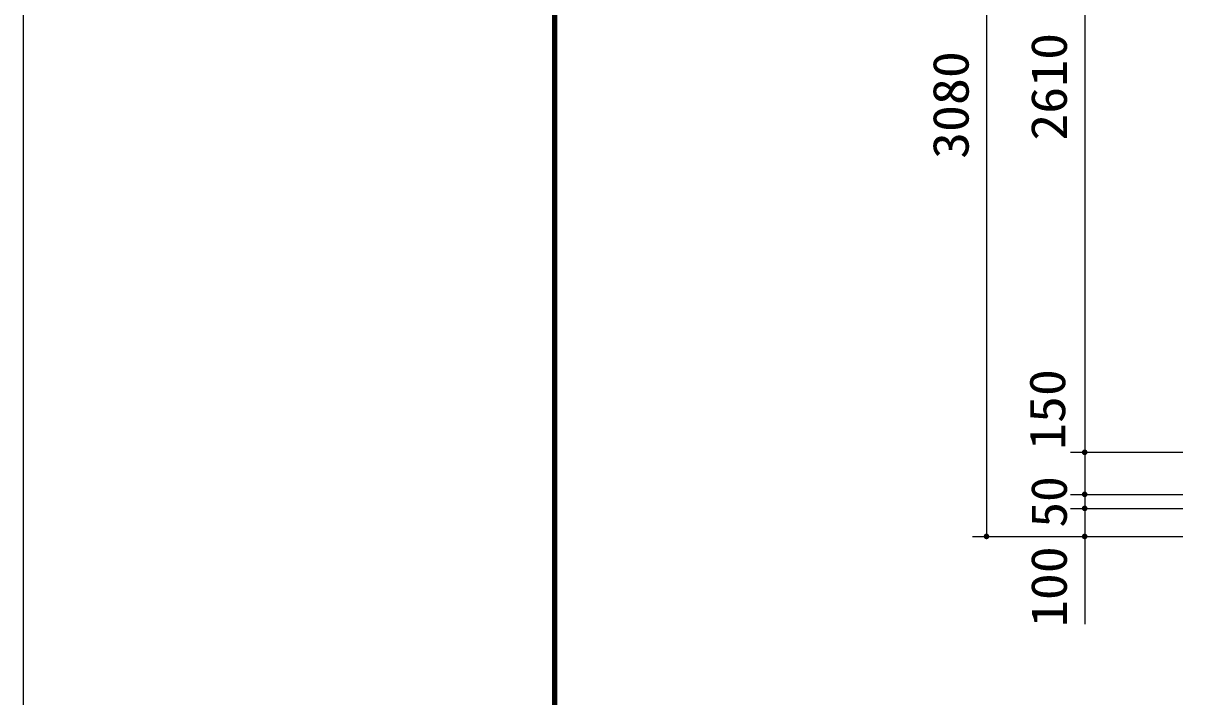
# Model space of a CAD drawing. Units: millimetres, scale not verified. Extents: x -14850 to 14850, y -10500 to 10500.
# Drawn here: x -14850 to -10697, y -6050 to -3648 of the extents above; entities that cross this region are included whole.
import ezdxf
from ezdxf.enums import TextEntityAlignment as Align

# ---------------------------------------------------------------- set-up
doc = ezdxf.new("R2010")
doc.units = ezdxf.units.MM
doc.header["$LTSCALE"] = 50
for name, color, linetype, lineweight in [('0-5_製作', 5, 'Continuous', 25), ('0-6_図面枠', 7, 'Continuous', 25), ('0-7_Axis_waku', 7, 'Continuous', 25)]:
    doc.layers.add(name, color=color, linetype=linetype, lineweight=lineweight)
doc.styles.add('ＭＳ ゴシック', font='')
doc.styles.get('ＭＳ ゴシック').set_extended_font_data('MS Gothic')

msp = doc.modelspace()

# ---------------------------------------------------------------- linework, layer by layer
at = {"layer": '0-5_製作', "color": 2}
for p, q in [((-11417.32, -2398.24), (-11417.32, -5478.24)), ((-11067.32, -2568.24), (-11067.32, -5178.24)), ((-11117.32, -5178.24), (-10717.32, -5178.24)), ((-11067.32, -5178.24), (-11067.32, -5328.24)), ((-11117.32, -5328.24), (-10717.32, -5328.24)), ((-11067.32, -5328.24), (-11067.32, -5378.24)), ((-11117.32, -5378.24), (-10717.32, -5378.24)), ((-11067.32, -5378.24), (-11067.32, -5478.24)), ((-11467.32, -5478.24), (-10717.32, -5478.24)), ((-11067.32, -5478.24), (-11067.32, -5790.56))]:
    msp.add_line(p, q, dxfattribs=at)
at = {"layer": '0-5_製作'}
for points in [[(-11077.3, -5177.61), (-11067.32, -5178.24), (-11077.32, -5178.24)], [(-11077.32, -5178.24), (-11074.61, -5185.08), (-11077.24, -5179.49)], [(-11077.32, -5178.24), (-11073.7, -5185.94), (-11074.61, -5185.08)], [(-11067.32, -5178.24), (-11073.7, -5185.94), (-11077.32, -5178.24)], [(-11077.14, -5176.36), (-11067.32, -5178.24), (-11077.3, -5177.61)], [(-11077.24, -5179.49), (-11075.41, -5184.11), (-11077.01, -5180.72)], [(-11077.24, -5179.49), (-11074.61, -5185.08), (-11075.41, -5184.11)], [(-11076.83, -5175.15), (-11067.32, -5178.24), (-11077.14, -5176.36)], [(-11077.01, -5180.72), (-11076.08, -5183.05), (-11076.62, -5181.92)], [(-11077.01, -5180.72), (-11075.41, -5184.11), (-11076.08, -5183.05)], [(-11076.37, -5173.98), (-11067.32, -5178.24), (-11076.83, -5175.15)], [(-11075.76, -5172.88), (-11067.32, -5178.24), (-11076.37, -5173.98)], [(-11075.03, -5171.86), (-11067.32, -5178.24), (-11075.76, -5172.88)], [(-11074.17, -5170.95), (-11067.32, -5178.24), (-11075.03, -5171.86)], [(-11073.2, -5170.15), (-11067.32, -5178.24), (-11074.17, -5170.95)], [(-11067.32, -5178.24), (-11072.68, -5186.68), (-11073.7, -5185.94)], [(-11072.14, -5169.47), (-11067.32, -5178.24), (-11073.2, -5170.15)], [(-11067.32, -5178.24), (-11071.58, -5187.28), (-11072.68, -5186.68)], [(-11071, -5168.94), (-11067.32, -5178.24), (-11072.14, -5169.47)], [(-11067.32, -5178.24), (-11070.41, -5187.75), (-11071.58, -5187.28)], [(-11071, -5168.94), (-11067.32, -5168.24), (-11067.32, -5178.24)], [(-11069.81, -5168.55), (-11067.32, -5168.24), (-11071, -5168.94)], [(-11067.32, -5178.24), (-11069.2, -5188.06), (-11070.41, -5187.75)], [(-11068.58, -5168.31), (-11067.32, -5168.24), (-11069.81, -5168.55)], [(-11067.32, -5178.24), (-11067.95, -5188.22), (-11069.2, -5188.06)], [(-11067.32, -5178.24), (-11067.32, -5188.24), (-11067.95, -5188.22)], [(-11067.32, -5168.24), (-11057.32, -5178.24), (-11067.32, -5178.24)], [(-11066.69, -5168.26), (-11057.32, -5178.24), (-11067.32, -5168.24)], [(-11067.32, -5178.24), (-11066.07, -5188.16), (-11067.32, -5188.24)], [(-11067.32, -5178.24), (-11064.83, -5187.92), (-11066.07, -5188.16)], [(-11067.32, -5178.24), (-11063.64, -5187.53), (-11064.83, -5187.92)], [(-11067.32, -5178.24), (-11062.5, -5187), (-11063.64, -5187.53)], [(-11057.32, -5178.24), (-11062.5, -5187), (-11067.32, -5178.24)], [(-11065.45, -5168.41), (-11057.32, -5178.24), (-11066.69, -5168.26)], [(-11064.23, -5168.72), (-11057.32, -5178.24), (-11065.45, -5168.41)], [(-11063.06, -5169.19), (-11057.32, -5178.24), (-11064.23, -5168.72)], [(-11061.96, -5169.79), (-11057.32, -5178.24), (-11063.06, -5169.19)], [(-11057.32, -5178.24), (-11061.44, -5186.33), (-11062.5, -5187)], [(-11060.95, -5170.53), (-11057.32, -5178.24), (-11061.96, -5169.79)], [(-11057.32, -5178.24), (-11060.48, -5185.53), (-11061.44, -5186.33)], [(-11060.03, -5171.39), (-11057.32, -5178.24), (-11060.95, -5170.53)], [(-11057.32, -5178.24), (-11059.62, -5184.61), (-11060.48, -5185.53)], [(-11060.03, -5171.39), (-11057.4, -5176.98), (-11057.32, -5178.24)], [(-11059.23, -5172.36), (-11057.4, -5176.98), (-11060.03, -5171.39)], [(-11057.32, -5178.24), (-11058.88, -5183.59), (-11059.62, -5184.61)], [(-11059.23, -5172.36), (-11057.64, -5175.75), (-11057.4, -5176.98)], [(-11058.56, -5173.42), (-11057.64, -5175.75), (-11059.23, -5172.36)], [(-11057.32, -5178.24), (-11058.27, -5182.49), (-11058.88, -5183.59)], [(-11058.56, -5173.42), (-11058.02, -5174.55), (-11057.64, -5175.75)], [(-11057.32, -5178.24), (-11057.81, -5181.33), (-11058.27, -5182.49)], [(-11057.32, -5178.24), (-11057.5, -5180.11), (-11057.81, -5181.33)], [(-11057.32, -5178.24), (-11057.34, -5178.86), (-11057.5, -5180.11)], [(-11077.3, -5327.61), (-11067.32, -5328.24), (-11077.32, -5328.24)], [(-11077.32, -5328.24), (-11073.7, -5335.94), (-11077.24, -5329.49)], [(-11077.32, -5328.24), (-11072.68, -5336.68), (-11073.7, -5335.94)], [(-11067.32, -5328.24), (-11072.68, -5336.68), (-11077.32, -5328.24)], [(-11077.14, -5326.36), (-11067.32, -5328.24), (-11077.3, -5327.61)], [(-11077.24, -5329.49), (-11074.61, -5335.08), (-11077.01, -5330.72)], [(-11077.24, -5329.49), (-11073.7, -5335.94), (-11074.61, -5335.08)], [(-11076.83, -5325.15), (-11067.32, -5328.24), (-11077.14, -5326.36)], [(-11077.01, -5330.72), (-11075.41, -5334.11), (-11076.62, -5331.92)], [(-11077.01, -5330.72), (-11074.61, -5335.08), (-11075.41, -5334.11)], [(-11076.37, -5323.98), (-11067.32, -5328.24), (-11076.83, -5325.15)], [(-11076.62, -5331.92), (-11075.41, -5334.11), (-11076.08, -5333.05)], [(-11075.76, -5322.88), (-11067.32, -5328.24), (-11076.37, -5323.98)], [(-11075.03, -5321.86), (-11067.32, -5328.24), (-11075.76, -5322.88)], [(-11074.17, -5320.95), (-11067.32, -5328.24), (-11075.03, -5321.86)], [(-11073.2, -5320.15), (-11067.32, -5328.24), (-11074.17, -5320.95)], [(-11072.14, -5319.47), (-11067.32, -5328.24), (-11073.2, -5320.15)], [(-11067.32, -5328.24), (-11071.58, -5337.28), (-11072.68, -5336.68)], [(-11071, -5318.94), (-11067.32, -5328.24), (-11072.14, -5319.47)], [(-11067.32, -5328.24), (-11070.41, -5337.75), (-11071.58, -5337.28)], [(-11071, -5318.94), (-11067.32, -5318.24), (-11067.32, -5328.24)], [(-11069.81, -5318.55), (-11067.32, -5318.24), (-11071, -5318.94)], [(-11067.32, -5328.24), (-11069.2, -5338.06), (-11070.41, -5337.75)], [(-11068.58, -5318.31), (-11067.32, -5318.24), (-11069.81, -5318.55)], [(-11067.32, -5328.24), (-11067.95, -5338.22), (-11069.2, -5338.06)], [(-11067.32, -5328.24), (-11067.32, -5338.24), (-11067.95, -5338.22)], [(-11067.32, -5318.24), (-11057.32, -5328.24), (-11067.32, -5328.24)], [(-11066.69, -5318.26), (-11057.32, -5328.24), (-11067.32, -5318.24)], [(-11067.32, -5328.24), (-11066.07, -5338.16), (-11067.32, -5338.24)], [(-11067.32, -5328.24), (-11064.83, -5337.92), (-11066.07, -5338.16)], [(-11067.32, -5328.24), (-11063.64, -5337.53), (-11064.83, -5337.92)], [(-11067.32, -5328.24), (-11062.5, -5337), (-11063.64, -5337.53)], [(-11057.32, -5328.24), (-11062.5, -5337), (-11067.32, -5328.24)], [(-11065.45, -5318.41), (-11057.32, -5328.24), (-11066.69, -5318.26)], [(-11064.23, -5318.72), (-11057.32, -5328.24), (-11065.45, -5318.41)], [(-11063.06, -5319.19), (-11057.32, -5328.24), (-11064.23, -5318.72)], [(-11061.96, -5319.79), (-11057.32, -5328.24), (-11063.06, -5319.19)], [(-11057.32, -5328.24), (-11061.44, -5336.33), (-11062.5, -5337)], [(-11060.95, -5320.53), (-11057.32, -5328.24), (-11061.96, -5319.79)], [(-11057.32, -5328.24), (-11060.48, -5335.52), (-11061.44, -5336.33)], [(-11060.95, -5320.53), (-11057.4, -5326.98), (-11057.32, -5328.24)], [(-11060.03, -5321.39), (-11057.4, -5326.98), (-11060.95, -5320.53)], [(-11057.32, -5328.24), (-11059.62, -5334.61), (-11060.48, -5335.52)], [(-11060.03, -5321.39), (-11057.64, -5325.75), (-11057.4, -5326.98)], [(-11059.23, -5322.36), (-11057.64, -5325.75), (-11060.03, -5321.39)], [(-11057.32, -5328.24), (-11058.88, -5333.59), (-11059.62, -5334.61)], [(-11059.23, -5322.36), (-11058.02, -5324.55), (-11057.64, -5325.75)], [(-11058.56, -5323.42), (-11058.02, -5324.55), (-11059.23, -5322.36)], [(-11057.32, -5328.24), (-11058.27, -5332.49), (-11058.88, -5333.59)], [(-11057.32, -5328.24), (-11057.81, -5331.33), (-11058.27, -5332.49)], [(-11057.32, -5328.24), (-11057.5, -5330.11), (-11057.81, -5331.33)], [(-11057.32, -5328.24), (-11057.34, -5328.86), (-11057.5, -5330.11)], [(-11077.3, -5377.61), (-11067.32, -5378.24), (-11077.32, -5378.24)], [(-11077.32, -5378.24), (-11073.7, -5385.94), (-11077.24, -5379.49)], [(-11077.32, -5378.24), (-11072.68, -5386.68), (-11073.7, -5385.94)], [(-11067.32, -5378.24), (-11072.68, -5386.68), (-11077.32, -5378.24)], [(-11077.14, -5376.36), (-11067.32, -5378.24), (-11077.3, -5377.61)], [(-11077.24, -5379.49), (-11074.61, -5385.08), (-11077.01, -5380.72)], [(-11077.24, -5379.49), (-11073.7, -5385.94), (-11074.61, -5385.08)], [(-11076.83, -5375.15), (-11067.32, -5378.24), (-11077.14, -5376.36)], [(-11077.01, -5380.72), (-11075.41, -5384.11), (-11076.62, -5381.92)], [(-11077.01, -5380.72), (-11074.61, -5385.08), (-11075.41, -5384.11)], [(-11076.37, -5373.98), (-11067.32, -5378.24), (-11076.83, -5375.15)], [(-11076.62, -5381.92), (-11075.41, -5384.11), (-11076.08, -5383.05)], [(-11075.76, -5372.88), (-11067.32, -5378.24), (-11076.37, -5373.98)], [(-11075.03, -5371.86), (-11067.32, -5378.24), (-11075.76, -5372.88)], [(-11074.17, -5370.95), (-11067.32, -5378.24), (-11075.03, -5371.86)], [(-11073.2, -5370.15), (-11067.32, -5378.24), (-11074.17, -5370.95)], [(-11072.14, -5369.47), (-11067.32, -5378.24), (-11073.2, -5370.15)], [(-11067.32, -5378.24), (-11071.58, -5387.28), (-11072.68, -5386.68)], [(-11071, -5368.94), (-11067.32, -5378.24), (-11072.14, -5369.47)], [(-11067.32, -5378.24), (-11070.41, -5387.75), (-11071.58, -5387.28)], [(-11071, -5368.94), (-11067.32, -5368.24), (-11067.32, -5378.24)], [(-11069.81, -5368.55), (-11067.32, -5368.24), (-11071, -5368.94)], [(-11067.32, -5378.24), (-11069.2, -5388.06), (-11070.41, -5387.75)], [(-11068.58, -5368.31), (-11067.32, -5368.24), (-11069.81, -5368.55)], [(-11067.32, -5378.24), (-11067.95, -5388.22), (-11069.2, -5388.06)], [(-11067.32, -5378.24), (-11067.32, -5388.24), (-11067.95, -5388.22)], [(-11067.32, -5368.24), (-11057.32, -5378.24), (-11067.32, -5378.24)], [(-11066.69, -5368.26), (-11057.32, -5378.24), (-11067.32, -5368.24)], [(-11067.32, -5378.24), (-11066.07, -5388.16), (-11067.32, -5388.24)], [(-11067.32, -5378.24), (-11064.83, -5387.92), (-11066.07, -5388.16)], [(-11067.32, -5378.24), (-11063.64, -5387.53), (-11064.83, -5387.92)], [(-11067.32, -5378.24), (-11062.5, -5387), (-11063.64, -5387.53)], [(-11057.32, -5378.24), (-11062.5, -5387), (-11067.32, -5378.24)], [(-11065.45, -5368.41), (-11057.32, -5378.24), (-11066.69, -5368.26)], [(-11064.23, -5368.72), (-11057.32, -5378.24), (-11065.45, -5368.41)], [(-11063.06, -5369.19), (-11057.32, -5378.24), (-11064.23, -5368.72)], [(-11061.96, -5369.79), (-11057.32, -5378.24), (-11063.06, -5369.19)], [(-11057.32, -5378.24), (-11061.44, -5386.33), (-11062.5, -5387)], [(-11060.95, -5370.53), (-11057.32, -5378.24), (-11061.96, -5369.79)], [(-11057.32, -5378.24), (-11060.48, -5385.53), (-11061.44, -5386.33)], [(-11060.95, -5370.53), (-11057.4, -5376.98), (-11057.32, -5378.24)], [(-11060.03, -5371.39), (-11057.4, -5376.98), (-11060.95, -5370.53)], [(-11057.32, -5378.24), (-11059.62, -5384.61), (-11060.48, -5385.53)], [(-11060.03, -5371.39), (-11057.64, -5375.75), (-11057.4, -5376.98)], [(-11059.23, -5372.36), (-11057.64, -5375.75), (-11060.03, -5371.39)], [(-11057.32, -5378.24), (-11058.88, -5383.59), (-11059.62, -5384.61)], [(-11059.23, -5372.36), (-11058.02, -5374.55), (-11057.64, -5375.75)], [(-11058.56, -5373.42), (-11058.02, -5374.55), (-11059.23, -5372.36)], [(-11057.32, -5378.24), (-11058.27, -5382.49), (-11058.88, -5383.59)], [(-11057.32, -5378.24), (-11057.81, -5381.33), (-11058.27, -5382.49)], [(-11057.32, -5378.24), (-11057.5, -5380.11), (-11057.81, -5381.33)], [(-11057.32, -5378.24), (-11057.34, -5378.86), (-11057.5, -5380.11)], [(-11427.3, -5477.61), (-11417.32, -5478.24), (-11427.32, -5478.24)], [(-11427.32, -5478.24), (-11423.7, -5485.94), (-11427.24, -5479.49)], [(-11427.32, -5478.24), (-11422.68, -5486.68), (-11423.7, -5485.94)], [(-11417.32, -5478.24), (-11422.68, -5486.68), (-11427.32, -5478.24)], [(-11427.14, -5476.36), (-11417.32, -5478.24), (-11427.3, -5477.61)], [(-11427.24, -5479.49), (-11424.61, -5485.08), (-11427.01, -5480.72)], [(-11427.24, -5479.49), (-11423.7, -5485.94), (-11424.61, -5485.08)], [(-11426.83, -5475.14), (-11417.32, -5478.24), (-11427.14, -5476.36)], [(-11427.01, -5480.72), (-11425.41, -5484.11), (-11426.62, -5481.92)], [(-11427.01, -5480.72), (-11424.61, -5485.08), (-11425.41, -5484.11)], [(-11426.37, -5473.98), (-11417.32, -5478.24), (-11426.83, -5475.14)], [(-11426.62, -5481.92), (-11425.41, -5484.11), (-11426.08, -5483.05)], [(-11425.76, -5472.88), (-11417.32, -5478.24), (-11426.37, -5473.98)], [(-11425.03, -5471.86), (-11417.32, -5478.24), (-11425.76, -5472.88)], [(-11424.17, -5470.95), (-11417.32, -5478.24), (-11425.03, -5471.86)], [(-11423.2, -5470.14), (-11417.32, -5478.24), (-11424.17, -5470.95)], [(-11422.14, -5469.47), (-11417.32, -5478.24), (-11423.2, -5470.14)], [(-11417.32, -5478.24), (-11421.58, -5487.28), (-11422.68, -5486.68)], [(-11421, -5468.94), (-11417.32, -5478.24), (-11422.14, -5469.47)], [(-11417.32, -5478.24), (-11420.41, -5487.75), (-11421.58, -5487.28)], [(-11421, -5468.94), (-11417.32, -5468.24), (-11417.32, -5478.24)], [(-11419.81, -5468.55), (-11417.32, -5468.24), (-11421, -5468.94)], [(-11417.32, -5478.24), (-11419.2, -5488.06), (-11420.41, -5487.75)], [(-11418.58, -5468.31), (-11417.32, -5468.24), (-11419.81, -5468.55)], [(-11417.32, -5478.24), (-11417.95, -5488.22), (-11419.2, -5488.06)], [(-11417.32, -5478.24), (-11417.32, -5488.24), (-11417.95, -5488.22)], [(-11417.32, -5468.24), (-11407.32, -5478.24), (-11417.32, -5478.24)], [(-11416.69, -5468.25), (-11407.32, -5478.24), (-11417.32, -5468.24)], [(-11417.32, -5478.24), (-11416.07, -5488.16), (-11417.32, -5488.24)], [(-11417.32, -5478.24), (-11414.83, -5487.92), (-11416.07, -5488.16)], [(-11417.32, -5478.24), (-11413.64, -5487.53), (-11414.83, -5487.92)], [(-11417.32, -5478.24), (-11412.5, -5487), (-11413.64, -5487.53)], [(-11407.32, -5478.24), (-11412.5, -5487), (-11417.32, -5478.24)], [(-11415.45, -5468.41), (-11407.32, -5478.24), (-11416.69, -5468.25)], [(-11414.23, -5468.72), (-11407.32, -5478.24), (-11415.45, -5468.41)], [(-11413.06, -5469.19), (-11407.32, -5478.24), (-11414.23, -5468.72)], [(-11411.96, -5469.79), (-11407.32, -5478.24), (-11413.06, -5469.19)], [(-11407.32, -5478.24), (-11411.44, -5486.33), (-11412.5, -5487)], [(-11410.95, -5470.53), (-11407.32, -5478.24), (-11411.96, -5469.79)], [(-11407.32, -5478.24), (-11410.48, -5485.52), (-11411.44, -5486.33)], [(-11410.95, -5470.53), (-11407.4, -5476.98), (-11407.32, -5478.24)], [(-11410.03, -5471.39), (-11407.4, -5476.98), (-11410.95, -5470.53)], [(-11407.32, -5478.24), (-11409.62, -5484.61), (-11410.48, -5485.52)], [(-11410.03, -5471.39), (-11407.64, -5475.75), (-11407.4, -5476.98)], [(-11409.23, -5472.36), (-11407.64, -5475.75), (-11410.03, -5471.39)], [(-11407.32, -5478.24), (-11408.88, -5483.59), (-11409.62, -5484.61)], [(-11409.23, -5472.36), (-11408.02, -5474.55), (-11407.64, -5475.75)], [(-11408.56, -5473.42), (-11408.02, -5474.55), (-11409.23, -5472.36)], [(-11407.32, -5478.24), (-11408.27, -5482.49), (-11408.88, -5483.59)], [(-11407.32, -5478.24), (-11407.81, -5481.33), (-11408.27, -5482.49)], [(-11407.32, -5478.24), (-11407.5, -5480.11), (-11407.81, -5481.33)], [(-11407.32, -5478.24), (-11407.34, -5478.86), (-11407.5, -5480.11)], [(-11077.3, -5477.61), (-11067.32, -5478.24), (-11077.32, -5478.24)], [(-11077.32, -5478.24), (-11073.7, -5485.94), (-11077.24, -5479.49)], [(-11077.32, -5478.24), (-11072.68, -5486.68), (-11073.7, -5485.94)], [(-11067.32, -5478.24), (-11072.68, -5486.68), (-11077.32, -5478.24)], [(-11077.14, -5476.36), (-11067.32, -5478.24), (-11077.3, -5477.61)], [(-11077.24, -5479.49), (-11074.61, -5485.08), (-11077.01, -5480.72)], [(-11077.24, -5479.49), (-11073.7, -5485.94), (-11074.61, -5485.08)], [(-11076.83, -5475.14), (-11067.32, -5478.24), (-11077.14, -5476.36)], [(-11077.01, -5480.72), (-11075.41, -5484.11), (-11076.62, -5481.92)], [(-11077.01, -5480.72), (-11074.61, -5485.08), (-11075.41, -5484.11)], [(-11076.37, -5473.98), (-11067.32, -5478.24), (-11076.83, -5475.14)], [(-11076.62, -5481.92), (-11075.41, -5484.11), (-11076.08, -5483.05)], [(-11075.76, -5472.88), (-11067.32, -5478.24), (-11076.37, -5473.98)], [(-11075.03, -5471.86), (-11067.32, -5478.24), (-11075.76, -5472.88)], [(-11074.17, -5470.95), (-11067.32, -5478.24), (-11075.03, -5471.86)], [(-11073.2, -5470.14), (-11067.32, -5478.24), (-11074.17, -5470.95)], [(-11072.14, -5469.47), (-11067.32, -5478.24), (-11073.2, -5470.14)], [(-11067.32, -5478.24), (-11071.58, -5487.28), (-11072.68, -5486.68)], [(-11071, -5468.94), (-11067.32, -5478.24), (-11072.14, -5469.47)], [(-11067.32, -5478.24), (-11070.41, -5487.75), (-11071.58, -5487.28)], [(-11071, -5468.94), (-11067.32, -5468.24), (-11067.32, -5478.24)], [(-11069.81, -5468.55), (-11067.32, -5468.24), (-11071, -5468.94)], [(-11067.32, -5478.24), (-11069.2, -5488.06), (-11070.41, -5487.75)], [(-11068.58, -5468.31), (-11067.32, -5468.24), (-11069.81, -5468.55)], [(-11067.32, -5478.24), (-11067.95, -5488.22), (-11069.2, -5488.06)], [(-11067.32, -5478.24), (-11067.32, -5488.24), (-11067.95, -5488.22)], [(-11067.32, -5468.24), (-11057.32, -5478.24), (-11067.32, -5478.24)], [(-11066.69, -5468.25), (-11057.32, -5478.24), (-11067.32, -5468.24)], [(-11067.32, -5478.24), (-11066.07, -5488.16), (-11067.32, -5488.24)], [(-11067.32, -5478.24), (-11064.83, -5487.92), (-11066.07, -5488.16)], [(-11067.32, -5478.24), (-11063.64, -5487.53), (-11064.83, -5487.92)], [(-11067.32, -5478.24), (-11062.5, -5487), (-11063.64, -5487.53)], [(-11057.32, -5478.24), (-11062.5, -5487), (-11067.32, -5478.24)], [(-11065.45, -5468.41), (-11057.32, -5478.24), (-11066.69, -5468.25)], [(-11064.23, -5468.72), (-11057.32, -5478.24), (-11065.45, -5468.41)], [(-11063.06, -5469.19), (-11057.32, -5478.24), (-11064.23, -5468.72)], [(-11061.96, -5469.79), (-11057.32, -5478.24), (-11063.06, -5469.19)], [(-11057.32, -5478.24), (-11061.44, -5486.33), (-11062.5, -5487)], [(-11060.95, -5470.53), (-11057.32, -5478.24), (-11061.96, -5469.79)], [(-11057.32, -5478.24), (-11060.48, -5485.52), (-11061.44, -5486.33)], [(-11060.95, -5470.53), (-11057.4, -5476.98), (-11057.32, -5478.24)], [(-11060.03, -5471.39), (-11057.4, -5476.98), (-11060.95, -5470.53)], [(-11057.32, -5478.24), (-11059.62, -5484.61), (-11060.48, -5485.52)], [(-11060.03, -5471.39), (-11057.64, -5475.75), (-11057.4, -5476.98)], [(-11059.23, -5472.36), (-11057.64, -5475.75), (-11060.03, -5471.39)], [(-11057.32, -5478.24), (-11058.88, -5483.59), (-11059.62, -5484.61)], [(-11059.23, -5472.36), (-11058.02, -5474.55), (-11057.64, -5475.75)], [(-11058.56, -5473.42), (-11058.02, -5474.55), (-11059.23, -5472.36)], [(-11057.32, -5478.24), (-11058.27, -5482.49), (-11058.88, -5483.59)], [(-11057.32, -5478.24), (-11057.81, -5481.33), (-11058.27, -5482.49)], [(-11057.32, -5478.24), (-11057.5, -5480.11), (-11057.81, -5481.33)], [(-11057.32, -5478.24), (-11057.34, -5478.86), (-11057.5, -5480.11)]]:
    msp.add_solid(points, dxfattribs=at)
at = {"layer": '0-6_図面枠'}
msp.add_lwpolyline([(-14850, -10500), (14850, -10500), (14850, 10500), (-14850, 10500)], close=True, dxfattribs=at)
at = {"layer": '0-7_Axis_waku'}
for p, q in [((-12964, 9629), (-12964, -9679.01)), ((-12963, 9628), (-12963, -9678.01)), ((-12962, 9627), (-12962, -9677.01)), ((-12961, 9626), (-12961, -9676.01)), ((-12960, 9625), (-12960, -9675.01)), ((-12959, 9624), (-12959, -9674.01)), ((-12958, 9623), (-12958, -9673.01)), ((-12957, 9622), (-12957, -9672.01)), ((-12956, 9621), (-12956, -9671.01)), ((-12955, 9620), (-12955, -9670.01)), ((-12954, 9619), (-12954, -9669.01)), ((-12953, 9618), (-12953, -9668.01)), ((-12952, 9617), (-12952, -9667.01)), ((-12951, 9616), (-12951, -9666.01)), ((-12950, 9615), (-12950, -9665))]:
    msp.add_line(p, q, dxfattribs=at)

# ---------------------------------------------------------------- texts
at = {"layer": '0-5_製作', "color": 4, "style": 'ＭＳ ゴシック'}
for s, width, p in [('2610', 1.1, (-11092.32, -4066.99)), ('3080', 1.1, (-11442.32, -4131.99)), ('150', 1.1, (-11098.17, -5169.79)), ('50', 1.05, (-11092.32, -5446.99)), ('100', 1.1, (-11092.43, -5801.55))]:
    msp.add_text(s, height=128.4, rotation=90, dxfattribs=dict(at, width=width)).set_placement(p, align=Align.BOTTOM_LEFT)

doc.saveas('drawing.dxf')
